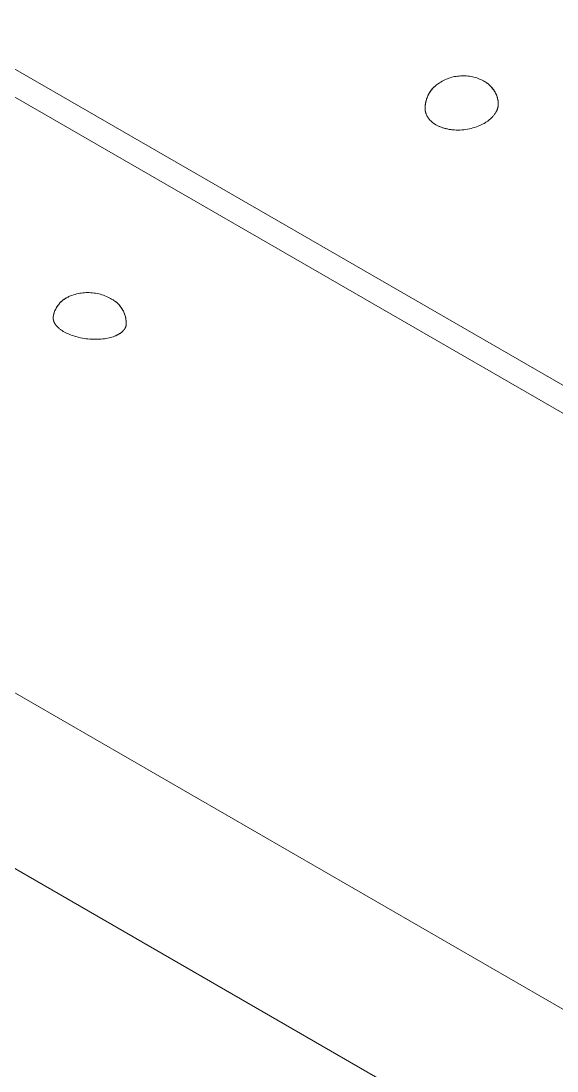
# Model space of a CAD drawing. Header units: millimetres. Extents: x -67 to 4862, y -244 to 3199.
# Drawn here: x 3388.7 to 3477.7, y 1529.5 to 1704.1 of the extents above; entities that cross this region are included whole.
import ezdxf

# ---------------------------------------------------------------- set-up
doc = ezdxf.new("R2010")
doc.units = ezdxf.units.MM
doc.layers.add('ZANO_R', color=7, linetype='Continuous', lineweight=0)

msp = doc.modelspace()

# ---------------------------------------------------------------- linework, layer by layer
at = {"layer": 'ZANO_R'}
for p, q in [((3301.17, 1745.99), (3984.51, 1351.46)), ((3983.94, 1347.13), (3297.95, 1743.19)), ((3199.18, 1701.13), (3885.18, 1305.07)), ((3457.58, 1693.33), (3457.71, 1693.44)), ((3457.59, 1693.34), (3457.72, 1693.44)), ((3457.71, 1693.44), (3457.85, 1693.54)), ((3457.72, 1693.44), (3457.85, 1693.54)), ((3457.85, 1693.54), (3457.99, 1693.64)), ((3457.85, 1693.54), (3457.99, 1693.64)), ((3457.99, 1693.64), (3458.2, 1693.78)), ((3457.99, 1693.64), (3458.2, 1693.78)), ((3458.2, 1693.78), (3458.41, 1693.91)), ((3458.2, 1693.78), (3458.41, 1693.91)), ((3458.41, 1693.91), (3458.62, 1694.04)), ((3458.41, 1693.91), (3458.62, 1694.04)), ((3458.62, 1694.04), (3458.84, 1694.16)), ((3458.62, 1694.04), (3458.84, 1694.16)), ((3458.84, 1694.16), (3459.06, 1694.27)), ((3458.84, 1694.16), (3459.06, 1694.27)), ((3459.06, 1694.27), (3459.29, 1694.37)), ((3459.06, 1694.27), (3459.29, 1694.37)), ((3459.29, 1694.37), (3459.52, 1694.46)), ((3459.29, 1694.37), (3459.52, 1694.46)), ((3459.52, 1694.46), (3459.75, 1694.55)), ((3459.52, 1694.46), (3459.75, 1694.55)), ((3459.75, 1694.55), (3459.99, 1694.63)), ((3459.75, 1694.55), (3459.99, 1694.63)), ((3459.99, 1694.63), (3460.23, 1694.7)), ((3459.99, 1694.63), (3460.23, 1694.7)), ((3460.23, 1694.7), (3460.47, 1694.76)), ((3460.23, 1694.7), (3460.47, 1694.76)), ((3460.47, 1694.76), (3460.71, 1694.82)), ((3460.47, 1694.76), (3460.71, 1694.82)), ((3460.71, 1694.82), (3460.95, 1694.86)), ((3460.71, 1694.82), (3460.95, 1694.86)), ((3460.95, 1694.86), (3461.2, 1694.9)), ((3460.95, 1694.86), (3461.2, 1694.9)), ((3461.2, 1694.9), (3461.45, 1694.92)), ((3461.2, 1694.9), (3461.45, 1694.92)), ((3461.45, 1694.92), (3461.69, 1694.94)), ((3461.45, 1694.92), (3461.69, 1694.94)), ((3461.69, 1694.94), (3461.94, 1694.96)), ((3461.69, 1694.94), (3461.94, 1694.96)), ((3461.94, 1694.96), (3462.19, 1694.96)), ((3461.94, 1694.96), (3462.19, 1694.96)), ((3462.19, 1694.96), (3462.44, 1694.95)), ((3462.19, 1694.96), (3462.44, 1694.95)), ((3462.44, 1694.95), (3462.69, 1694.94)), ((3462.44, 1694.95), (3462.69, 1694.94)), ((3462.69, 1694.94), (3462.94, 1694.91)), ((3462.69, 1694.94), (3462.94, 1694.91)), ((3462.94, 1694.91), (3463.18, 1694.88)), ((3462.94, 1694.91), (3463.18, 1694.88)), ((3463.18, 1694.88), (3463.43, 1694.84)), ((3463.18, 1694.88), (3463.43, 1694.84)), ((3463.43, 1694.84), (3463.67, 1694.79)), ((3463.43, 1694.84), (3463.67, 1694.79)), ((3463.67, 1694.79), (3463.91, 1694.73)), ((3463.67, 1694.79), (3463.91, 1694.73)), ((3463.91, 1694.73), (3464.15, 1694.67)), ((3463.91, 1694.73), (3464.15, 1694.67)), ((3464.15, 1694.67), (3464.39, 1694.59)), ((3464.15, 1694.67), (3464.39, 1694.59)), ((3464.39, 1694.59), (3464.62, 1694.51)), ((3464.39, 1694.59), (3464.62, 1694.51)), ((3464.62, 1694.51), (3464.86, 1694.42)), ((3464.62, 1694.51), (3464.86, 1694.42)), ((3464.86, 1694.42), (3465.08, 1694.32)), ((3464.86, 1694.42), (3465.08, 1694.32)), ((3465.08, 1694.32), (3465.31, 1694.21)), ((3465.08, 1694.32), (3465.31, 1694.21)), ((3465.31, 1694.21), (3465.53, 1694.1)), ((3465.31, 1694.21), (3465.53, 1694.1)), ((3465.53, 1694.1), (3465.67, 1694.02)), ((3465.53, 1694.1), (3465.67, 1694.02)), ((3465.67, 1694.02), (3465.81, 1693.94)), ((3465.67, 1694.02), (3465.81, 1693.93)), ((3465.81, 1693.94), (3465.94, 1693.85)), ((3465.81, 1693.93), (3465.95, 1693.85)), ((3465.94, 1693.85), (3466.07, 1693.76)), ((3465.95, 1693.85), (3466.08, 1693.75)), ((3466.07, 1693.76), (3466.2, 1693.66)), ((3466.08, 1693.75), (3466.21, 1693.66)), ((3466.2, 1693.66), (3466.32, 1693.56)), ((3466.21, 1693.66), (3466.33, 1693.55)), ((3466.32, 1693.56), (3466.44, 1693.46)), ((3466.33, 1693.55), (3466.45, 1693.45)), ((3466.44, 1693.46), (3466.56, 1693.35)), ((3466.45, 1693.45), (3466.57, 1693.34)), ((3456.25, 1691.59), (3456.32, 1691.75)), ((3456.27, 1691.63), (3456.34, 1691.78)), ((3456.32, 1691.75), (3456.4, 1691.9)), ((3456.34, 1691.78), (3456.42, 1691.93)), ((3456.4, 1691.9), (3456.48, 1692.05)), ((3456.42, 1691.93), (3456.5, 1692.08)), ((3456.48, 1692.05), (3456.57, 1692.19)), ((3456.5, 1692.08), (3456.59, 1692.22)), ((3456.57, 1692.19), (3456.67, 1692.33)), ((3456.59, 1692.22), (3456.68, 1692.36)), ((3456.67, 1692.33), (3456.77, 1692.47)), ((3456.68, 1692.36), (3456.78, 1692.49)), ((3456.77, 1692.47), (3456.87, 1692.61)), ((3456.78, 1692.49), (3456.88, 1692.63)), ((3456.87, 1692.61), (3456.98, 1692.74)), ((3456.88, 1692.63), (3456.99, 1692.76)), ((3456.98, 1692.74), (3457.09, 1692.87)), ((3456.99, 1692.76), (3457.1, 1692.88)), ((3457.09, 1692.87), (3457.21, 1692.99)), ((3457.1, 1692.88), (3457.22, 1693)), ((3457.21, 1692.99), (3457.33, 1693.11)), ((3457.22, 1693), (3457.34, 1693.12)), ((3457.33, 1693.11), (3457.45, 1693.22)), ((3457.34, 1693.12), (3457.46, 1693.23)), ((3457.45, 1693.22), (3457.58, 1693.33)), ((3457.46, 1693.23), (3457.59, 1693.34)), ((3466.56, 1693.35), (3466.67, 1693.24)), ((3466.57, 1693.34), (3466.69, 1693.22)), ((3466.67, 1693.24), (3466.78, 1693.12)), ((3466.69, 1693.22), (3466.8, 1693.1)), ((3466.78, 1693.12), (3466.89, 1693)), ((3466.8, 1693.1), (3466.9, 1692.98)), ((3466.89, 1693), (3466.99, 1692.88)), ((3466.9, 1692.98), (3467.01, 1692.86)), ((3466.99, 1692.88), (3467.08, 1692.75)), ((3467.01, 1692.86), (3467.1, 1692.73)), ((3467.08, 1692.75), (3467.18, 1692.62)), ((3467.1, 1692.73), (3467.2, 1692.6)), ((3467.18, 1692.62), (3467.27, 1692.49)), ((3467.2, 1692.6), (3467.29, 1692.46)), ((3467.27, 1692.49), (3467.35, 1692.36)), ((3467.29, 1692.46), (3467.37, 1692.32)), ((3467.35, 1692.36), (3467.43, 1692.22)), ((3467.37, 1692.32), (3467.45, 1692.18)), ((3467.43, 1692.22), (3467.5, 1692.08)), ((3467.45, 1692.18), (3467.52, 1692.04)), ((3467.5, 1692.08), (3467.57, 1691.93)), ((3467.52, 1692.04), (3467.59, 1691.89)), ((3467.57, 1691.93), (3467.64, 1691.79)), ((3467.59, 1691.89), (3467.65, 1691.74)), ((3467.64, 1691.79), (3467.7, 1691.64)), ((3467.65, 1691.74), (3467.71, 1691.59)), ((3455.82, 1689.86), (3455.83, 1690.03)), ((3455.82, 1689.79), (3455.83, 1689.96)), ((3455.83, 1690.03), (3455.85, 1690.19)), ((3455.83, 1689.96), (3455.84, 1690.13)), ((3455.84, 1690.13), (3455.86, 1690.29)), ((3455.85, 1690.19), (3455.88, 1690.36)), ((3455.86, 1690.29), (3455.89, 1690.46)), ((3455.88, 1690.36), (3455.9, 1690.52)), ((3455.89, 1690.46), (3455.93, 1690.63)), ((3455.9, 1690.52), (3455.94, 1690.69)), ((3455.93, 1690.63), (3455.97, 1690.79)), ((3455.94, 1690.69), (3455.98, 1690.85)), ((3455.97, 1690.79), (3456.01, 1690.96)), ((3455.98, 1690.85), (3456.03, 1691.01)), ((3456.01, 1690.96), (3456.06, 1691.12)), ((3456.03, 1691.01), (3456.08, 1691.17)), ((3456.06, 1691.12), (3456.12, 1691.28)), ((3456.08, 1691.17), (3456.14, 1691.33)), ((3456.12, 1691.28), (3456.18, 1691.44)), ((3456.14, 1691.33), (3456.2, 1691.48)), ((3456.18, 1691.44), (3456.25, 1691.59)), ((3456.2, 1691.48), (3456.27, 1691.63)), ((3467.7, 1691.64), (3467.75, 1691.49)), ((3467.71, 1691.59), (3467.77, 1691.44)), ((3467.75, 1691.49), (3467.8, 1691.34)), ((3467.77, 1691.44), (3467.81, 1691.28)), ((3467.8, 1691.34), (3467.84, 1691.18)), ((3467.81, 1691.28), (3467.86, 1691.13)), ((3467.84, 1691.18), (3467.88, 1691.03)), ((3467.86, 1691.13), (3467.89, 1690.97)), ((3467.88, 1691.03), (3467.91, 1690.87)), ((3467.89, 1690.97), (3467.93, 1690.81)), ((3467.91, 1690.87), (3467.94, 1690.72)), ((3467.93, 1690.81), (3467.95, 1690.65)), ((3467.93, 1689.87), (3467.94, 1689.92)), ((3467.94, 1689.98), (3467.95, 1690.04)), ((3467.94, 1689.92), (3467.94, 1689.98)), ((3467.96, 1690.59), (3467.95, 1690.65)), ((3467.95, 1690.04), (3467.96, 1690.09)), ((3467.96, 1690.54), (3467.96, 1690.59)), ((3467.97, 1690.48), (3467.96, 1690.54)), ((3467.96, 1690.15), (3467.97, 1690.2)), ((3467.96, 1690.09), (3467.96, 1690.15)), ((3467.97, 1690.43), (3467.97, 1690.48)), ((3467.97, 1690.37), (3467.97, 1690.43)), ((3467.97, 1690.32), (3467.97, 1690.37)), ((3467.97, 1690.26), (3467.97, 1690.32)), ((3467.97, 1690.2), (3467.97, 1690.26)), ((3455.81, 1689.69), (3455.82, 1689.86)), ((3455.81, 1689.62), (3455.82, 1689.79)), ((3455.81, 1689.53), (3455.81, 1689.69)), ((3455.81, 1689.45), (3455.81, 1689.62)), ((3455.82, 1689.36), (3455.81, 1689.53)), ((3455.82, 1689.28), (3455.81, 1689.45)), ((3455.83, 1689.19), (3455.82, 1689.36)), ((3455.83, 1689.19), (3455.84, 1689.14)), ((3455.84, 1689.14), (3455.84, 1689.1)), ((3455.84, 1689.1), (3455.85, 1689.05)), ((3455.85, 1689.05), (3455.86, 1689.01)), ((3455.86, 1689.01), (3455.87, 1688.96)), ((3455.87, 1688.96), (3455.88, 1688.92)), ((3455.88, 1688.92), (3455.89, 1688.87)), ((3455.89, 1688.87), (3455.9, 1688.83)), ((3455.9, 1688.83), (3455.91, 1688.78)), ((3455.91, 1688.78), (3455.93, 1688.74)), ((3455.93, 1688.74), (3455.94, 1688.69)), ((3455.94, 1688.69), (3455.96, 1688.65)), ((3455.96, 1688.65), (3455.99, 1688.56)), ((3455.99, 1688.56), (3456.02, 1688.47)), ((3456.02, 1688.47), (3456.06, 1688.39)), ((3456.06, 1688.39), (3456.1, 1688.3)), ((3456.1, 1688.3), (3456.15, 1688.22)), ((3456.15, 1688.22), (3456.19, 1688.14)), ((3466.97, 1688.1), (3467.06, 1688.19)), ((3467.06, 1688.19), (3467.14, 1688.28)), ((3467.14, 1688.28), (3467.22, 1688.38)), ((3467.22, 1688.38), (3467.29, 1688.48)), ((3467.29, 1688.48), (3467.36, 1688.58)), ((3467.36, 1688.58), (3467.43, 1688.68)), ((3467.43, 1688.68), (3467.5, 1688.78)), ((3467.5, 1688.78), (3467.56, 1688.88)), ((3467.56, 1688.88), (3467.62, 1688.99)), ((3467.62, 1688.99), (3467.67, 1689.1)), ((3467.67, 1689.1), (3467.7, 1689.15)), ((3467.7, 1689.15), (3467.72, 1689.2)), ((3467.72, 1689.2), (3467.74, 1689.26)), ((3467.74, 1689.26), (3467.77, 1689.31)), ((3467.77, 1689.31), (3467.79, 1689.37)), ((3467.79, 1689.37), (3467.81, 1689.42)), ((3467.81, 1689.42), (3467.83, 1689.48)), ((3467.83, 1689.48), (3467.84, 1689.53)), ((3467.84, 1689.53), (3467.86, 1689.59)), ((3467.86, 1689.59), (3467.88, 1689.64)), ((3467.88, 1689.64), (3467.89, 1689.7)), ((3467.89, 1689.7), (3467.9, 1689.76)), ((3467.9, 1689.76), (3467.92, 1689.81)), ((3467.92, 1689.81), (3467.93, 1689.87)), ((3456.19, 1688.14), (3456.24, 1688.06)), ((3456.24, 1688.06), (3456.3, 1687.98)), ((3456.3, 1687.98), (3456.35, 1687.9)), ((3456.35, 1687.9), (3456.41, 1687.82)), ((3456.41, 1687.82), (3456.47, 1687.75)), ((3456.47, 1687.75), (3456.53, 1687.67)), ((3456.53, 1687.67), (3456.6, 1687.6)), ((3456.6, 1687.6), (3456.67, 1687.53)), ((3456.67, 1687.53), (3456.73, 1687.46)), ((3456.73, 1687.46), (3456.81, 1687.39)), ((3456.81, 1687.39), (3456.88, 1687.33)), ((3456.88, 1687.33), (3456.95, 1687.26)), ((3456.95, 1687.26), (3457.03, 1687.2)), ((3457.03, 1687.2), (3457.11, 1687.14)), ((3457.11, 1687.14), (3457.19, 1687.08)), ((3457.19, 1687.08), (3457.27, 1687.02)), ((3457.27, 1687.02), (3457.35, 1686.96)), ((3457.35, 1686.96), (3457.44, 1686.91)), ((3457.44, 1686.91), (3457.52, 1686.86)), ((3457.52, 1686.86), (3457.61, 1686.81)), ((3457.61, 1686.81), (3457.71, 1686.75)), ((3457.71, 1686.75), (3457.81, 1686.7)), ((3457.81, 1686.7), (3457.91, 1686.65)), ((3457.91, 1686.65), (3458.01, 1686.6)), ((3458.01, 1686.6), (3458.12, 1686.55)), ((3458.12, 1686.55), (3458.24, 1686.5)), ((3458.24, 1686.5), (3458.35, 1686.45)), ((3458.35, 1686.45), (3458.47, 1686.41)), ((3464.05, 1686.36), (3464.33, 1686.46)), ((3464.33, 1686.46), (3464.6, 1686.56)), ((3464.6, 1686.56), (3464.86, 1686.67)), ((3464.86, 1686.67), (3464.99, 1686.72)), ((3464.99, 1686.72), (3465.11, 1686.78)), ((3465.11, 1686.78), (3465.24, 1686.84)), ((3465.24, 1686.84), (3465.36, 1686.9)), ((3465.36, 1686.9), (3465.47, 1686.97)), ((3465.47, 1686.97), (3465.59, 1687.03)), ((3465.59, 1687.03), (3465.7, 1687.09)), ((3465.7, 1687.09), (3465.81, 1687.16)), ((3465.81, 1687.16), (3465.91, 1687.22)), ((3465.91, 1687.22), (3466.01, 1687.29)), ((3466.01, 1687.29), (3466.11, 1687.36)), ((3466.11, 1687.36), (3466.21, 1687.43)), ((3466.21, 1687.43), (3466.31, 1687.5)), ((3466.31, 1687.5), (3466.41, 1687.58)), ((3466.41, 1687.58), (3466.51, 1687.66)), ((3466.51, 1687.66), (3466.61, 1687.74)), ((3466.61, 1687.74), (3466.7, 1687.83)), ((3466.7, 1687.83), (3466.79, 1687.92)), ((3466.79, 1687.92), (3466.88, 1688)), ((3466.88, 1688), (3466.97, 1688.1)), ((3458.47, 1686.41), (3458.59, 1686.36)), ((3458.59, 1686.36), (3458.71, 1686.32)), ((3458.71, 1686.32), (3458.83, 1686.28)), ((3458.83, 1686.28), (3458.96, 1686.24)), ((3458.96, 1686.24), (3459.09, 1686.2)), ((3459.09, 1686.2), (3459.23, 1686.17)), ((3459.23, 1686.17), (3459.36, 1686.14)), ((3459.36, 1686.14), (3459.5, 1686.11)), ((3459.5, 1686.11), (3459.64, 1686.08)), ((3459.64, 1686.08), (3459.78, 1686.05)), ((3459.78, 1686.05), (3459.92, 1686.03)), ((3459.92, 1686.03), (3460.07, 1686.01)), ((3460.07, 1686.01), (3460.22, 1685.99)), ((3460.22, 1685.99), (3460.37, 1685.98)), ((3460.37, 1685.98), (3460.67, 1685.95)), ((3460.67, 1685.95), (3460.98, 1685.94)), ((3460.98, 1685.94), (3461.29, 1685.93)), ((3461.29, 1685.93), (3461.6, 1685.94)), ((3461.6, 1685.94), (3461.92, 1685.96)), ((3461.92, 1685.96), (3462.23, 1685.98)), ((3462.23, 1685.98), (3462.54, 1686.02)), ((3462.54, 1686.02), (3462.85, 1686.07)), ((3462.85, 1686.07), (3463.16, 1686.13)), ((3463.16, 1686.13), (3463.46, 1686.2)), ((3463.46, 1686.2), (3463.76, 1686.28)), ((3463.76, 1686.28), (3464.05, 1686.36)), ((3194.79, 1674.48), (3880.84, 1278.39)), ((3397.13, 1658.44), (3397.39, 1658.53)), ((3397.13, 1658.44), (3397.39, 1658.53)), ((3397.39, 1658.53), (3397.64, 1658.61)), ((3397.39, 1658.53), (3397.64, 1658.61)), ((3397.64, 1658.61), (3397.9, 1658.68)), ((3397.64, 1658.61), (3397.9, 1658.68)), ((3397.9, 1658.68), (3398.16, 1658.74)), ((3397.9, 1658.68), (3398.16, 1658.74)), ((3398.16, 1658.74), (3398.42, 1658.79)), ((3398.16, 1658.74), (3398.42, 1658.79)), ((3398.42, 1658.79), (3398.68, 1658.83)), ((3398.42, 1658.79), (3398.68, 1658.83)), ((3398.68, 1658.83), (3398.94, 1658.86)), ((3398.68, 1658.83), (3398.94, 1658.86)), ((3398.94, 1658.86), (3399.21, 1658.89)), ((3398.94, 1658.86), (3399.21, 1658.89)), ((3399.21, 1658.89), (3399.47, 1658.9)), ((3399.21, 1658.89), (3399.47, 1658.9)), ((3399.47, 1658.9), (3399.74, 1658.91)), ((3399.47, 1658.9), (3399.74, 1658.91)), ((3399.74, 1658.91), (3400, 1658.9)), ((3399.74, 1658.91), (3400, 1658.9)), ((3400, 1658.9), (3400.27, 1658.89)), ((3400, 1658.9), (3400.27, 1658.89)), ((3400.27, 1658.89), (3400.53, 1658.87)), ((3400.27, 1658.89), (3400.53, 1658.87)), ((3400.53, 1658.87), (3400.8, 1658.84)), ((3400.53, 1658.87), (3400.8, 1658.84)), ((3400.8, 1658.84), (3401.06, 1658.8)), ((3400.8, 1658.84), (3401.06, 1658.8)), ((3401.06, 1658.8), (3401.32, 1658.75)), ((3401.06, 1658.8), (3401.32, 1658.75)), ((3401.32, 1658.75), (3401.58, 1658.69)), ((3401.32, 1658.75), (3401.58, 1658.69)), ((3401.58, 1658.69), (3401.84, 1658.62)), ((3401.58, 1658.69), (3401.84, 1658.62)), ((3401.84, 1658.62), (3402.09, 1658.55)), ((3401.84, 1658.62), (3402.09, 1658.55)), ((3402.09, 1658.55), (3402.35, 1658.46)), ((3402.09, 1658.55), (3402.35, 1658.46)), ((3394.74, 1656.7), (3394.83, 1656.82)), ((3394.75, 1656.71), (3394.84, 1656.83)), ((3394.83, 1656.82), (3394.92, 1656.95)), ((3394.84, 1656.83), (3394.93, 1656.95)), ((3394.92, 1656.95), (3395.02, 1657.06)), ((3394.93, 1656.95), (3395.03, 1657.07)), ((3395.02, 1657.06), (3395.12, 1657.18)), ((3395.03, 1657.07), (3395.13, 1657.18)), ((3395.12, 1657.18), (3395.23, 1657.29)), ((3395.13, 1657.18), (3395.23, 1657.29)), ((3395.23, 1657.29), (3395.34, 1657.4)), ((3395.23, 1657.29), (3395.33, 1657.39)), ((3395.33, 1657.39), (3395.45, 1657.5)), ((3395.34, 1657.4), (3395.45, 1657.5)), ((3395.45, 1657.5), (3395.57, 1657.6)), ((3395.45, 1657.5), (3395.56, 1657.6)), ((3395.56, 1657.6), (3395.68, 1657.69)), ((3395.57, 1657.6), (3395.69, 1657.7)), ((3395.68, 1657.69), (3395.81, 1657.78)), ((3395.69, 1657.7), (3395.81, 1657.79)), ((3395.81, 1657.79), (3395.94, 1657.87)), ((3395.81, 1657.78), (3395.93, 1657.87)), ((3395.93, 1657.87), (3396.06, 1657.95)), ((3395.94, 1657.87), (3396.06, 1657.95)), ((3396.06, 1657.95), (3396.2, 1658.03)), ((3396.06, 1657.95), (3396.19, 1658.03)), ((3396.19, 1658.03), (3396.33, 1658.1)), ((3396.2, 1658.03), (3396.33, 1658.1)), ((3396.33, 1658.1), (3396.47, 1658.17)), ((3396.33, 1658.1), (3396.46, 1658.17)), ((3396.46, 1658.17), (3396.6, 1658.24)), ((3396.47, 1658.17), (3396.6, 1658.24)), ((3396.6, 1658.24), (3396.74, 1658.3)), ((3396.6, 1658.24), (3396.74, 1658.29)), ((3396.74, 1658.3), (3396.89, 1658.35)), ((3396.74, 1658.29), (3396.89, 1658.35)), ((3396.89, 1658.35), (3397.13, 1658.44)), ((3396.89, 1658.35), (3397.13, 1658.44)), ((3402.35, 1658.46), (3402.59, 1658.37)), ((3402.35, 1658.46), (3402.59, 1658.37)), ((3402.59, 1658.37), (3402.84, 1658.27)), ((3402.59, 1658.37), (3402.84, 1658.27)), ((3402.84, 1658.27), (3403.08, 1658.16)), ((3402.84, 1658.27), (3403.08, 1658.16)), ((3403.08, 1658.16), (3403.32, 1658.04)), ((3403.08, 1658.16), (3403.32, 1658.04)), ((3403.32, 1658.04), (3403.55, 1657.91)), ((3403.32, 1658.04), (3403.55, 1657.91)), ((3403.55, 1657.91), (3403.7, 1657.84)), ((3403.55, 1657.91), (3403.7, 1657.84)), ((3403.7, 1657.84), (3403.84, 1657.76)), ((3403.7, 1657.84), (3403.84, 1657.76)), ((3403.84, 1657.76), (3403.97, 1657.68)), ((3403.84, 1657.76), (3403.98, 1657.68)), ((3403.97, 1657.68), (3404.11, 1657.59)), ((3403.98, 1657.68), (3404.11, 1657.59)), ((3404.11, 1657.59), (3404.24, 1657.5)), ((3404.11, 1657.59), (3404.24, 1657.5)), ((3404.24, 1657.5), (3404.37, 1657.4)), ((3404.24, 1657.5), (3404.37, 1657.4)), ((3404.37, 1657.4), (3404.49, 1657.3)), ((3404.37, 1657.4), (3404.5, 1657.3)), ((3404.49, 1657.3), (3404.61, 1657.2)), ((3404.5, 1657.3), (3404.62, 1657.19)), ((3404.61, 1657.2), (3404.73, 1657.09)), ((3404.62, 1657.19), (3404.74, 1657.08)), ((3404.73, 1657.09), (3404.84, 1656.98)), ((3404.74, 1657.08), (3404.85, 1656.97)), ((3404.84, 1656.98), (3404.95, 1656.86)), ((3404.85, 1656.97), (3404.96, 1656.85)), ((3404.95, 1656.86), (3405.06, 1656.74)), ((3404.96, 1656.85), (3405.07, 1656.73)), ((3394, 1654.87), (3394.03, 1655.02)), ((3394.01, 1654.9), (3394.03, 1655.05)), ((3394.03, 1655.05), (3394.07, 1655.19)), ((3394.03, 1655.02), (3394.06, 1655.17)), ((3394.06, 1655.17), (3394.1, 1655.32)), ((3394.07, 1655.19), (3394.1, 1655.34)), ((3394.1, 1655.34), (3394.15, 1655.49)), ((3394.1, 1655.32), (3394.14, 1655.47)), ((3394.14, 1655.47), (3394.19, 1655.61)), ((3394.15, 1655.49), (3394.19, 1655.63)), ((3394.19, 1655.63), (3394.25, 1655.77)), ((3394.19, 1655.61), (3394.24, 1655.76)), ((3394.24, 1655.76), (3394.3, 1655.9)), ((3394.25, 1655.77), (3394.3, 1655.92)), ((3394.3, 1655.92), (3394.37, 1656.05)), ((3394.3, 1655.9), (3394.36, 1656.04)), ((3394.36, 1656.04), (3394.43, 1656.18)), ((3394.37, 1656.05), (3394.43, 1656.19)), ((3394.43, 1656.19), (3394.51, 1656.32)), ((3394.43, 1656.18), (3394.5, 1656.31)), ((3394.5, 1656.31), (3394.57, 1656.44)), ((3394.51, 1656.32), (3394.58, 1656.46)), ((3394.57, 1656.44), (3394.65, 1656.57)), ((3394.58, 1656.46), (3394.66, 1656.59)), ((3394.65, 1656.57), (3394.74, 1656.7)), ((3394.66, 1656.59), (3394.75, 1656.71)), ((3405.06, 1656.74), (3405.16, 1656.62)), ((3405.07, 1656.73), (3405.17, 1656.6)), ((3405.16, 1656.62), (3405.25, 1656.49)), ((3405.17, 1656.6), (3405.27, 1656.47)), ((3405.25, 1656.49), (3405.35, 1656.36)), ((3405.27, 1656.47), (3405.36, 1656.34)), ((3405.35, 1656.36), (3405.43, 1656.22)), ((3405.36, 1656.34), (3405.45, 1656.2)), ((3405.43, 1656.22), (3405.52, 1656.09)), ((3405.45, 1656.2), (3405.53, 1656.06)), ((3405.52, 1656.09), (3405.59, 1655.95)), ((3405.53, 1656.06), (3405.61, 1655.92)), ((3405.59, 1655.95), (3405.67, 1655.81)), ((3405.61, 1655.92), (3405.68, 1655.78)), ((3405.67, 1655.81), (3405.74, 1655.66)), ((3405.68, 1655.78), (3405.75, 1655.63)), ((3405.74, 1655.66), (3405.8, 1655.52)), ((3405.75, 1655.63), (3405.81, 1655.48)), ((3405.8, 1655.52), (3405.86, 1655.37)), ((3405.81, 1655.48), (3405.87, 1655.33)), ((3405.86, 1655.37), (3405.91, 1655.22)), ((3405.87, 1655.33), (3405.92, 1655.18)), ((3405.91, 1655.22), (3405.96, 1655.06)), ((3405.92, 1655.18), (3405.97, 1655.03)), ((3405.96, 1655.06), (3406, 1654.91)), ((3405.97, 1655.03), (3406.01, 1654.87)), ((3394, 1654.83), (3394, 1654.87)), ((3394, 1654.79), (3394, 1654.83)), ((3394, 1654.75), (3394, 1654.79)), ((3394, 1654.7), (3394, 1654.75)), ((3394, 1654.66), (3394, 1654.7)), ((3394, 1654.62), (3394, 1654.66)), ((3394, 1654.58), (3394, 1654.62)), ((3394.01, 1654.53), (3394, 1654.58)), ((3394.01, 1654.49), (3394.01, 1654.53)), ((3394.02, 1654.45), (3394.01, 1654.49)), ((3394.03, 1654.41), (3394.02, 1654.45)), ((3394.03, 1654.36), (3394.03, 1654.41)), ((3394.04, 1654.32), (3394.03, 1654.36)), ((3394.06, 1654.28), (3394.04, 1654.32)), ((3394.07, 1654.24), (3394.06, 1654.28)), ((3394.08, 1654.19), (3394.07, 1654.24)), ((3394.1, 1654.15), (3394.08, 1654.19)), ((3394.11, 1654.11), (3394.1, 1654.15)), ((3394.13, 1654.07), (3394.11, 1654.11)), ((3394.15, 1654.02), (3394.13, 1654.07)), ((3394.17, 1653.98), (3394.15, 1654.02)), ((3394.19, 1653.94), (3394.17, 1653.98)), ((3394.21, 1653.9), (3394.19, 1653.94)), ((3394.23, 1653.86), (3394.21, 1653.9)), ((3394.25, 1653.82), (3394.23, 1653.86)), ((3394.28, 1653.77), (3394.25, 1653.82)), ((3394.3, 1653.73), (3394.28, 1653.77)), ((3394.33, 1653.69), (3394.3, 1653.73)), ((3394.35, 1653.65), (3394.33, 1653.69)), ((3394.38, 1653.61), (3394.35, 1653.65)), ((3394.41, 1653.57), (3394.38, 1653.61)), ((3394.44, 1653.53), (3394.41, 1653.57)), ((3394.5, 1653.45), (3394.44, 1653.53)), ((3394.57, 1653.37), (3394.5, 1653.45)), ((3394.64, 1653.29), (3394.57, 1653.37)), ((3394.71, 1653.22), (3394.64, 1653.29)), ((3406, 1654.91), (3406.04, 1654.75)), ((3406.01, 1654.87), (3406.05, 1654.71)), ((3406.04, 1654.75), (3406.07, 1654.6)), ((3406.05, 1654.71), (3406.08, 1654.55)), ((3406.08, 1653.27), (3406.06, 1653.23)), ((3406.07, 1654.6), (3406.1, 1654.44)), ((3406.08, 1654.55), (3406.1, 1654.4)), ((3406.09, 1653.3), (3406.08, 1653.27)), ((3406.1, 1653.34), (3406.09, 1653.3)), ((3406.1, 1654.44), (3406.12, 1654.28)), ((3406.1, 1654.4), (3406.12, 1654.24)), ((3406.11, 1653.37), (3406.1, 1653.34)), ((3406.12, 1653.41), (3406.11, 1653.37)), ((3406.12, 1654.28), (3406.14, 1654.12)), ((3406.12, 1654.24), (3406.14, 1654.07)), ((3406.13, 1653.48), (3406.12, 1653.45)), ((3406.12, 1653.45), (3406.12, 1653.41)), ((3406.14, 1653.52), (3406.13, 1653.48)), ((3406.14, 1654.12), (3406.15, 1653.96)), ((3406.14, 1654.07), (3406.15, 1653.91)), ((3406.15, 1653.59), (3406.14, 1653.55)), ((3406.14, 1653.55), (3406.14, 1653.52)), ((3406.15, 1653.96), (3406.15, 1653.8)), ((3406.15, 1653.91), (3406.15, 1653.75)), ((3406.15, 1653.8), (3406.15, 1653.64)), ((3406.15, 1653.75), (3406.15, 1653.59)), ((3394.79, 1653.14), (3394.71, 1653.22)), ((3394.87, 1653.07), (3394.79, 1653.14)), ((3394.95, 1652.99), (3394.87, 1653.07)), ((3395.04, 1652.92), (3394.95, 1652.99)), ((3395.12, 1652.85), (3395.04, 1652.92)), ((3395.21, 1652.78), (3395.12, 1652.85)), ((3395.3, 1652.72), (3395.21, 1652.78)), ((3395.4, 1652.65), (3395.3, 1652.72)), ((3395.5, 1652.59), (3395.4, 1652.65)), ((3395.59, 1652.52), (3395.5, 1652.59)), ((3395.69, 1652.46), (3395.59, 1652.52)), ((3395.79, 1652.4), (3395.69, 1652.46)), ((3395.99, 1652.29), (3395.79, 1652.4)), ((3396.2, 1652.19), (3395.99, 1652.29)), ((3396.42, 1652.08), (3396.2, 1652.19)), ((3396.65, 1651.98), (3396.42, 1652.08)), ((3396.89, 1651.88), (3396.65, 1651.98)), ((3397.15, 1651.79), (3396.89, 1651.88)), ((3397.41, 1651.7), (3397.15, 1651.79)), ((3397.68, 1651.61), (3397.41, 1651.7)), ((3397.97, 1651.53), (3397.68, 1651.61)), ((3398.25, 1651.46), (3397.97, 1651.53)), ((3403.77, 1651.51), (3403.54, 1651.45)), ((3403.99, 1651.58), (3403.77, 1651.51)), ((3404.09, 1651.62), (3403.99, 1651.58)), ((3404.2, 1651.66), (3404.09, 1651.62)), ((3404.3, 1651.7), (3404.2, 1651.66)), ((3404.39, 1651.74), (3404.3, 1651.7)), ((3404.48, 1651.78), (3404.39, 1651.74)), ((3404.57, 1651.82), (3404.48, 1651.78)), ((3404.65, 1651.86), (3404.57, 1651.82)), ((3404.73, 1651.9), (3404.65, 1651.86)), ((3404.82, 1651.94), (3404.73, 1651.9)), ((3404.9, 1651.99), (3404.82, 1651.94)), ((3404.98, 1652.04), (3404.9, 1651.99)), ((3405.05, 1652.08), (3404.98, 1652.04)), ((3405.13, 1652.13), (3405.05, 1652.08)), ((3405.2, 1652.18), (3405.13, 1652.13)), ((3405.27, 1652.24), (3405.2, 1652.18)), ((3405.34, 1652.29), (3405.27, 1652.24)), ((3405.41, 1652.35), (3405.34, 1652.29)), ((3405.48, 1652.4), (3405.41, 1652.35)), ((3405.54, 1652.46), (3405.48, 1652.4)), ((3405.6, 1652.52), (3405.54, 1652.46)), ((3405.65, 1652.58), (3405.6, 1652.52)), ((3405.71, 1652.64), (3405.65, 1652.58)), ((3405.73, 1652.67), (3405.71, 1652.64)), ((3405.76, 1652.7), (3405.73, 1652.67)), ((3405.78, 1652.73), (3405.76, 1652.7)), ((3405.81, 1652.76), (3405.78, 1652.73)), ((3405.83, 1652.79), (3405.81, 1652.76)), ((3405.85, 1652.83), (3405.83, 1652.79)), ((3405.88, 1652.86), (3405.85, 1652.83)), ((3405.9, 1652.89), (3405.88, 1652.86)), ((3405.92, 1652.93), (3405.9, 1652.89)), ((3405.94, 1652.96), (3405.92, 1652.93)), ((3405.96, 1652.99), (3405.94, 1652.96)), ((3405.97, 1653.03), (3405.96, 1652.99)), ((3405.99, 1653.06), (3405.97, 1653.03)), ((3406.01, 1653.09), (3405.99, 1653.06)), ((3406.02, 1653.13), (3406.01, 1653.09)), ((3406.04, 1653.16), (3406.02, 1653.13)), ((3406.05, 1653.2), (3406.04, 1653.16)), ((3406.06, 1653.23), (3406.05, 1653.2)), ((3398.55, 1651.4), (3398.25, 1651.46)), ((3398.85, 1651.34), (3398.55, 1651.4)), ((3399.16, 1651.28), (3398.85, 1651.34)), ((3399.47, 1651.24), (3399.16, 1651.28)), ((3399.79, 1651.2), (3399.47, 1651.24)), ((3400.1, 1651.18), (3399.79, 1651.2)), ((3400.41, 1651.16), (3400.1, 1651.18)), ((3400.73, 1651.14), (3400.41, 1651.16)), ((3401.04, 1651.14), (3400.73, 1651.14)), ((3401.35, 1651.14), (3401.04, 1651.14)), ((3401.65, 1651.16), (3401.35, 1651.14)), ((3401.94, 1651.18), (3401.65, 1651.16)), ((3402.23, 1651.21), (3401.94, 1651.18)), ((3402.51, 1651.24), (3402.23, 1651.21)), ((3402.78, 1651.28), (3402.51, 1651.24)), ((3403.05, 1651.33), (3402.78, 1651.28)), ((3403.3, 1651.39), (3403.05, 1651.33)), ((3403.54, 1651.45), (3403.3, 1651.39))]:
    msp.add_line(p, q, dxfattribs=at)

doc.saveas('drawing.dxf')
